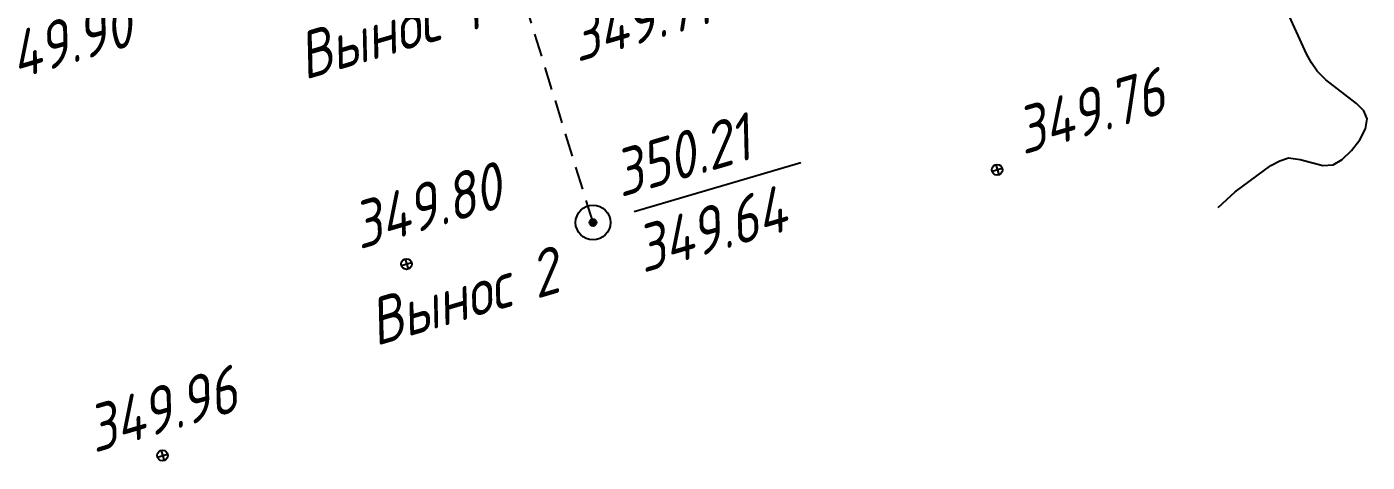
# Model space of a CAD drawing. Extents: x 1515794 to 1517806, y 2183977 to 2184820.
# Drawn here: x 1516563.4 to 1516679, y 2184295.9 to 2184333.5 of the extents above; entities that cross this region are included whole.
import ezdxf
from ezdxf.enums import TextEntityAlignment as Align

# ---------------------------------------------------------------- set-up
doc = ezdxf.new("R2010")
doc.units = 0
doc.linetypes.add('ИИHidden', pattern=[3, 2, -1])
for name, color, linetype, lineweight in [('ИИ_ГЕОПУНКТ_025', 7, 'Continuous', 25), ('ИИ_ОТМЕТКА_025', 7, 'Continuous', 25), ('ИИ_РЕЛЬЕФ_025', 34, 'Continuous', 25), ('ИИ_ТРАССА_ТРУБ_025', 7, 'Continuous', 25)]:
    doc.layers.add(name, color=color, linetype=linetype, lineweight=lineweight)
doc.styles.add('VNIPISIMPLEXCUR', font='simplex.shx', dxfattribs={"width": 0.8, "oblique": 15})

# ---------------------------------------------------------------- blocks, each defined once
blk = doc.blocks.new('PICKET')
at = {"color": 0, "linetype": 'Continuous', "lineweight": 25}
for p, q in [((-0.23, 0), (0.23, 0)), ((0, 0.23), (0, -0.23))]:
    blk.add_line(p, q, dxfattribs=at)
blk.add_circle((0, 0), 0.23, dxfattribs=at)
at = {"color": 0, "linetype": 'Continuous', "style": 'VNIPISIMPLEXCUR', "oblique": 15, "width": 0.8}
blk.add_attdef('OTMETKA', (1.25, 0.3), '', height=2, dxfattribs=at)
at = {"color": 8, "linetype": 'Continuous', "style": 'VNIPISIMPLEXCUR', "oblique": 15, "width": 0.8, "flags": 1}
blk.add_attdef('NOMER', (1.25, -2.7), '', height=2, dxfattribs=at)
blk = doc.blocks.new('ИИ050052Р')
at = {"linetype": 'Continuous', "lineweight": 25}
h = blk.add_hatch(color=0, dxfattribs=at)
edge = h.paths.add_edge_path()
edge.add_arc((0, 0), 0.15, 0, 360)
at = {"color": 0, "linetype": 'Continuous', "lineweight": 25}
for radius in [0.75, 0.15]:
    blk.add_circle((0, 0), radius, dxfattribs=at)
at = {"color": 0, "linetype": 'Continuous', "style": 'VNIPISIMPLEXCUR', "oblique": 15, "width": 0.8}
for tag, p in [('CENTRE', (1.45, 0.7)), ('HEIGHT', (1.45, -2.7))]:
    blk.add_attdef(tag, p, '', height=2, dxfattribs=at)
for tag, p in [('NUMBER', (-2, -1)), ('STATIONING', (-2, -4.4)), ('ALPHA', (-2, -7.8))]:
    blk.add_attdef(tag, text='', height=2, dxfattribs=at).set_placement(p, align=Align.RIGHT)
at = {"color": 253, "linetype": 'Continuous', "style": 'VNIPISIMPLEXCUR', "oblique": 15, "width": 0.8, "flags": 1}
blk.add_attdef('NOTE', text='', height=1.6, dxfattribs=at).set_placement((-2, -10.8), align=Align.RIGHT)

msp = doc.modelspace()

# ---------------------------------------------------------------- linework, layer by layer
at = {"layer": 'ИИ_ГЕОПУНКТ_025'}
msp.add_lwpolyline([(1516615.785, 2184317.548), (1516630.159, 2184321.771)], dxfattribs=at)
at = {"layer": 'ИИ_РЕЛЬЕФ_025', "elevation": 349.5}
msp.add_lwpolyline([(1516666.154, 2184317.895), (1516667.638, 2184319.251), (1516670.711, 2184321.505), (1516671.477, 2184321.93), (1516672.24, 2184322.189), (1516673.229, 2184322.047), (1516675.202, 2184321.51), (1516676.08, 2184321.561), (1516676.867, 2184322.042), (1516677.676, 2184322.805), (1516678.386, 2184323.726), (1516678.875, 2184324.678), (1516679.019, 2184325.538), (1516678.738, 2184326.221), (1516678.107, 2184326.873), (1516675.459, 2184328.909), (1516674.702, 2184329.636), (1516674.212, 2184330.37), (1516673.775, 2184331.152), (1516671.885, 2184335.321)], dxfattribs=at)
at = {"layer": 'ИИ_ТРАССА_ТРУБ_025', "color": 4, "linetype": 'ИИHidden', "flags": 128}
msp.add_lwpolyline([(1516612.23, 2184316.6), (1516606.09, 2184336.48), (1516598.64, 2184360.59)], dxfattribs=at)

# ---------------------------------------------------------------- block references
at = {"layer": 'ИИ_ГЕОПУНКТ_025'}
ref = msp.add_blockref('ИИ050052Р', (1516606.09, 2184336.48, 349.71), dxfattribs=dict(at, xscale=2, yscale=2, zscale=2, rotation=16.37083333333333))
ref.add_attrib('NUMBER', 'Вынос 1', dxfattribs={"layer": '0', "color": 0, "linetype": 'Continuous', "height": 4, "rotation": 16.37083, "style": 'VNIPISIMPLEXCUR', "oblique": 15, "width": 0.8}).set_placement((1516602.816, 2184333.434), align=Align.RIGHT)
ref.add_attrib('CENTRE', '350.06', (1516609.373, 2184336.517), dxfattribs={"layer": '0', "color": 0, "linetype": 'Continuous', "height": 4, "rotation": 16.37083, "style": 'VNIPISIMPLEXCUR', "oblique": 15, "width": 0.8})
ref.add_attrib('HEIGHT', '349.71', (1516610.877, 2184330.414), dxfattribs={"layer": '0', "color": 0, "linetype": 'Continuous', "height": 4, "rotation": 16.37083, "style": 'VNIPISIMPLEXCUR', "oblique": 15, "width": 0.8})
ref = msp.add_blockref('ИИ050052Р', (1516612.23, 2184316.6, 349.64), dxfattribs=dict(at, xscale=2, yscale=2, zscale=2, rotation=16.37083333333333))
ref.add_attrib('NUMBER', 'Вынос 2', dxfattribs={"layer": '0', "color": 0, "linetype": 'Continuous', "height": 4, "rotation": 16.37083, "style": 'VNIPISIMPLEXCUR', "oblique": 15, "width": 0.8}).set_placement((1516609.535, 2184310.653), align=Align.RIGHT)
ref.add_attrib('CENTRE', '350.21', (1516614.618, 2184318.761), dxfattribs={"layer": '0', "color": 0, "linetype": 'Continuous', "height": 4, "rotation": 16.37083, "style": 'VNIPISIMPLEXCUR', "oblique": 15, "width": 0.8})
ref.add_attrib('HEIGHT', '349.64', (1516616.534, 2184312.236), dxfattribs={"layer": '0', "color": 0, "linetype": 'Continuous', "height": 4, "rotation": 16.37083, "style": 'VNIPISIMPLEXCUR', "oblique": 15, "width": 0.8})
at = {"layer": 'ИИ_ОТМЕТКА_025', "xscale": 2, "yscale": 2, "zscale": 2, "rotation": 16.37083333333333}
for p, values in [((1516558.03, 2184326.98, 349.9), {'OTMETKA': '349.90'}), ((1516647.1, 2184321.15, 349.76), {'OTMETKA': '349.76'})]:
    msp.add_blockref('PICKET', p, dxfattribs=at).add_auto_attribs(values)
at = {"layer": 'ИИ_ОТМЕТКА_025'}
ref = msp.add_blockref('PICKET', (1516596.14, 2184313.02, 349.8), dxfattribs=dict(at, xscale=2, yscale=2, zscale=2, rotation=16.37083333333333))
ref.add_attrib('OTMETKA', '349.80', (1516592.069, 2184314.259, 349.8), dxfattribs={"layer": '0', "color": 0, "linetype": 'Continuous', "height": 4, "rotation": 16.37083, "style": 'VNIPISIMPLEXCUR', "oblique": 15, "width": 0.8})
ref = msp.add_blockref('PICKET', (1516575.09, 2184296.51, 349.96), dxfattribs=dict(at, xscale=2, yscale=2, zscale=2, rotation=16.37083333333333))
ref.add_attrib('OTMETKA', '349.96', (1516569.194, 2184296.717, 349.96), dxfattribs={"layer": '0', "color": 0, "linetype": 'Continuous', "height": 4, "rotation": 16.37083, "style": 'VNIPISIMPLEXCUR', "oblique": 15, "width": 0.8})

doc.saveas('drawing.dxf')
